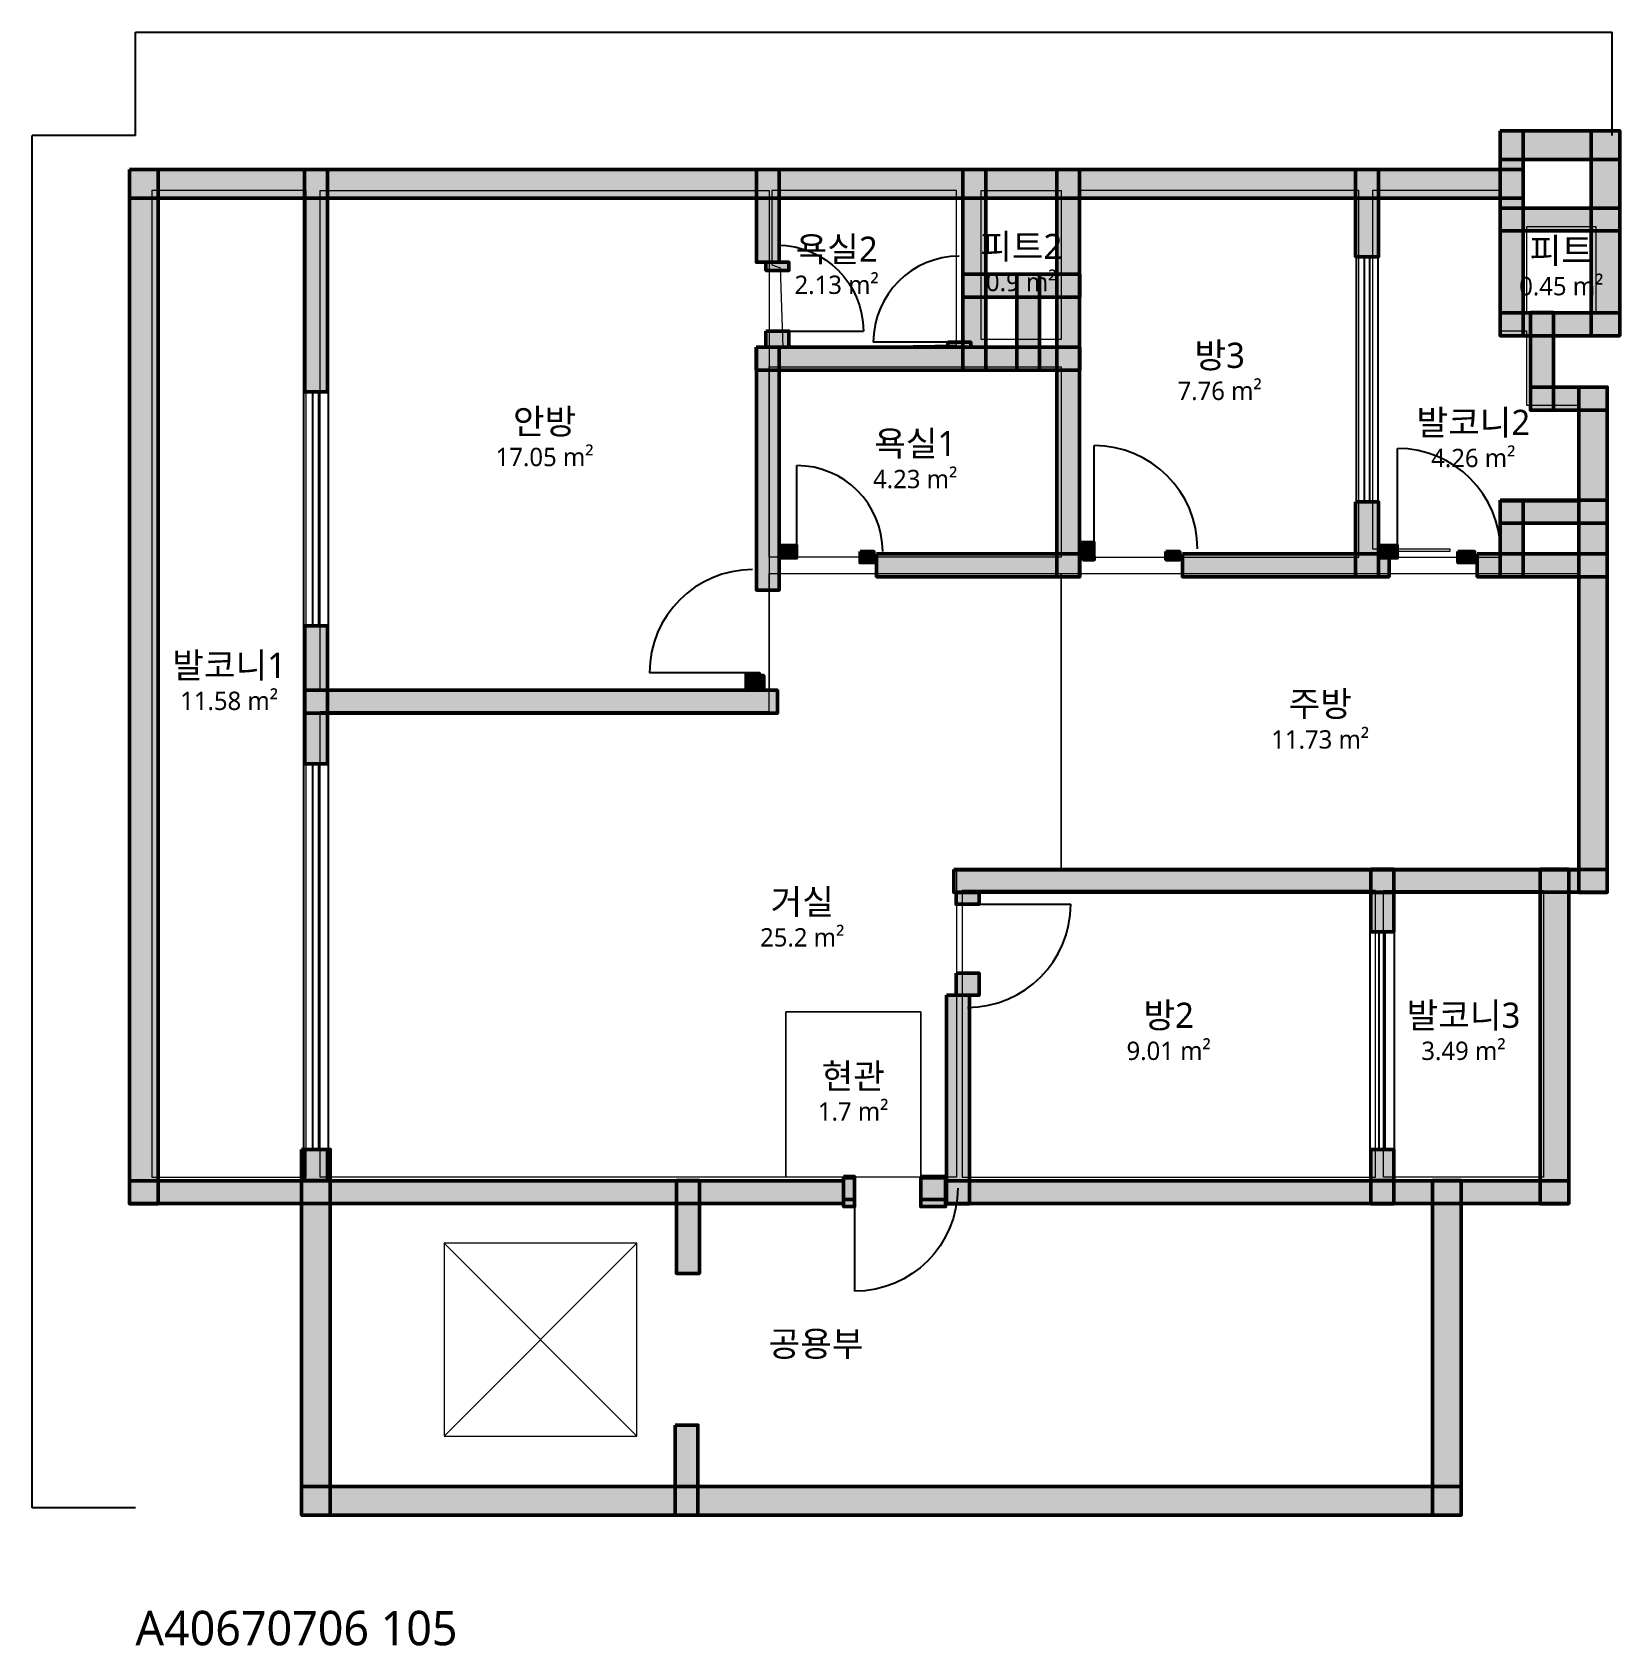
# Model space of a CAD drawing. Header units: millimetres. Extents: x -900 to 12950, y -1204 to 12872.
import ezdxf

# ---------------------------------------------------------------- set-up
doc = ezdxf.new("R2010")
doc.units = ezdxf.units.MM
for name, color, linetype, lineweight in [('A-ANNO-DIMS', 3, 'Continuous', 13), ('A-AREA', 9, 'Continuous', 13), ('A-AREA-IDEN', 7, 'Continuous', 18), ('A-AREA-PUBL', 9, 'Continuous', 13), ('A-DOOR', 4, 'Continuous', 25), ('A-FLOR-EVTR', 8, 'Continuous', 18), ('A-GLAZ', 5, 'Continuous', 25), ('A-WALL-EXTR', 7, 'Continuous', 50), ('A-WALL-PATT', 8, 'Continuous', 9), ('A-WALL-PRTN', 8, 'Continuous', 35), ('A-WALL-STRC', 7, 'Continuous', 50)]:
    doc.layers.add(name, color=color, linetype=linetype, lineweight=lineweight)
doc.styles.add('OpenSansCondensed-Light', font='OpenSansCondensed-Light.ttf')
doc.styles.get("Standard").update_dxf_attribs({"font": 'malgun.ttf'})
doc.dimstyles.new('EZDXF', dxfattribs={"dimtxt": 0.25, "dimasz": 0.175, "dimexe": 0.375, "dimexo": 0.125, "dimgap": 0.1, "dimtad": 1, "dimlfac": 100, "dimzin": 12, "dimdsep": 46, "dimtxsty": 'OpenSansCondensed-Light', "dimblk": 'ARCHTICK', "dimcen": 2.5, "dimazin": 3, "dimtfac": 0.5, "dimtmove": 2, "dimatfit": 3})

# ---------------------------------------------------------------- blocks, each defined once
blk = doc.blocks.new('JJ-DOOR-SWING')
blk.add_line((0, 0), (0, 1000))
blk.add_arc((0, 0), 1000, 0, 90)
blk = doc.blocks.new('JJ-WIN-DOUBLE')
for p, q in [((0, 120), (1000, 120)), ((0, -120), (1000, -120))]:
    blk.add_line(p, q)
blk.add_lwpolyline([(0, -500), (1000, -500), (1000, 500), (0, 500)], close=True)
blk = doc.blocks.new('JJ-EVTR')
for p, q in [((0, 0), (1000, 1000)), ((1000, 0), (0, 1000))]:
    blk.add_line(p, q)
blk.add_lwpolyline([(0, 0), (1000, 0), (1000, 1000), (0, 1000)], close=True)
blk = doc.blocks.new('_ARCHTICK')
at = {"color": 0, "linetype": 'BYBLOCK', "const_width": 0.15}
blk.add_lwpolyline([(-0.5, -0.5), (0.5, 0.5)], dxfattribs=at)

msp = doc.modelspace()

# ---------------------------------------------------------------- hatches: boundary and pattern name
at = {"layer": 'A-WALL-PATT'}
h = msp.add_hatch(color=8, dxfattribs=at)
h.dxf.hatch_style = 1
h.paths.add_polyline_path([(11906.3, 12012.1), (12949.6, 12012.1), (12949.6, 11762.1), (11906.3, 11762.1)])
h = msp.add_hatch(color=8, dxfattribs=at)
h.dxf.hatch_style = 1
h.paths.add_polyline_path([(11907.3, 12012.1), (12107.3, 12012.1), (12107.3, 10223.6), (11907.3, 10223.6)])
h = msp.add_hatch(color=8, dxfattribs=at)
h.dxf.hatch_style = 1
h.paths.add_polyline_path([(12699.6, 12012.1), (12949.6, 12012.1), (12949.6, 10223.6), (12699.6, 10223.6)])
h = msp.add_hatch(color=8, dxfattribs=at)
h.dxf.hatch_style = 1
h.paths.add_polyline_path([(-52.9, 11675.5), (12108.2, 11675.5), (12108.2, 11425.5), (-52.9, 11425.5)])
h = msp.add_hatch(color=8, dxfattribs=at)
h.dxf.hatch_style = 1
h.paths.add_polyline_path([(-52.9, 11675.5), (197.1, 11675.5), (197.1, 2651.5), (-52.9, 2651.5)])
h = msp.add_hatch(color=8, dxfattribs=at)
h.dxf.hatch_style = 1
h.paths.add_polyline_path([(1474.5, 11675.5), (1674.5, 11675.5), (1674.5, 9735.6), (1474.5, 9735.6)])
h = msp.add_hatch(color=8, dxfattribs=at)
h.dxf.hatch_style = 1
h.paths.add_polyline_path([(5416.9, 11675.5), (5616.9, 11675.5), (5616.9, 10865.4), (5416.9, 10865.4)])
h = msp.add_hatch(color=8, dxfattribs=at)
h.dxf.hatch_style = 1
h.paths.add_polyline_path([(7219.7, 11675.5), (7419.7, 11675.5), (7419.7, 9923.1), (7219.7, 9923.1)])
h = msp.add_hatch(color=8, dxfattribs=at)
h.dxf.hatch_style = 1
h.paths.add_polyline_path([(8037.1, 11675.5), (8237.1, 11675.5), (8237.1, 8120.2), (8037.1, 8120.2)])
h = msp.add_hatch(color=8, dxfattribs=at)
h.dxf.hatch_style = 1
h.paths.add_polyline_path([(10645.2, 11675.5), (10845.2, 11675.5), (10845.2, 10913.5), (10645.2, 10913.5)])
h = msp.add_hatch(color=8, dxfattribs=at)
h.dxf.hatch_style = 1
h.paths.add_polyline_path([(11906.3, 11338), (12949.6, 11338), (12949.6, 11138), (11906.3, 11138)])
h = msp.add_hatch(color=8, dxfattribs=at)
h.dxf.hatch_style = 1
h.paths.add_polyline_path([(5501, 10865.4), (5701, 10865.4), (5701, 10793.3), (5501, 10793.3)])
h = msp.add_hatch(color=8, dxfattribs=at)
h.dxf.hatch_style = 1
h.paths.add_polyline_path([(7218.8, 10761.1), (8238, 10761.1), (8238, 10561.1), (7218.8, 10561.1)])
h = msp.add_hatch(color=8, dxfattribs=at)
h.dxf.hatch_style = 1
h.paths.add_polyline_path([(7688.5, 10762.1), (7888.5, 10762.1), (7888.5, 9923.1), (7688.5, 9923.1)])
h = msp.add_hatch(color=8, dxfattribs=at)
h.dxf.hatch_style = 1
h.paths.add_polyline_path([(11906.3, 10424.6), (12949.6, 10424.6), (12949.6, 10224.6), (11906.3, 10224.6)])
h = msp.add_hatch(color=8, dxfattribs=at)
h.dxf.hatch_style = 1
h.paths.add_polyline_path([(12171.7, 10425.5), (12371.7, 10425.5), (12371.7, 9574.6), (12171.7, 9574.6)])
h = msp.add_hatch(color=8, dxfattribs=at)
h.dxf.hatch_style = 1
h.paths.add_polyline_path([(5501, 10264.5), (5701, 10264.5), (5701, 10125.1), (5501, 10125.1)])
h = msp.add_hatch(color=8, dxfattribs=at)
h.dxf.hatch_style = 1
h.paths.add_polyline_path([(7087.5, 10168.3), (7287.5, 10168.3), (7287.5, 10125.1), (7087.5, 10125.1)])
h = msp.add_hatch(color=8, dxfattribs=at)
h.dxf.hatch_style = 1
h.paths.add_polyline_path([(5415.9, 10124.1), (8238, 10124.1), (8238, 9924.1), (5415.9, 9924.1)])
h = msp.add_hatch(color=8, dxfattribs=at)
h.dxf.hatch_style = 1
h.paths.add_polyline_path([(5416.9, 10125.1), (5616.9, 10125.1), (5616.9, 8004.8), (5416.9, 8004.8)])
h = msp.add_hatch(color=8, dxfattribs=at)
h.dxf.hatch_style = 1
h.paths.add_polyline_path([(12170.7, 9775.5), (12841.4, 9775.5), (12841.4, 9575.5), (12170.7, 9575.5)])
h = msp.add_hatch(color=8, dxfattribs=at)
h.dxf.hatch_style = 1
h.paths.add_polyline_path([(12591.4, 9776.5), (12841.4, 9776.5), (12841.4, 5367.8), (12591.4, 5367.8)])
h = msp.add_hatch(color=8, dxfattribs=at)
h.dxf.hatch_style = 1
h.paths.add_polyline_path([(10645.2, 8774.1), (10845.2, 8774.1), (10845.2, 8120.2), (10645.2, 8120.2)])
h = msp.add_hatch(color=8, dxfattribs=at)
h.dxf.hatch_style = 1
h.paths.add_polyline_path([(11906.3, 8789.9), (12841.4, 8789.9), (12841.4, 8589.9), (11906.3, 8589.9)])
h = msp.add_hatch(color=8, dxfattribs=at)
h.dxf.hatch_style = 1
h.paths.add_polyline_path([(11907.3, 8790.9), (12107.3, 8790.9), (12107.3, 8120.2), (11907.3, 8120.2)])
h = msp.add_hatch(color=8, dxfattribs=at)
h.dxf.hatch_style = 1
h.paths.add_polyline_path([(5617.8, 8401.4), (5769.3, 8401.4), (5769.3, 8281.4), (5617.8, 8281.4)])
h = msp.add_hatch(color=8, dxfattribs=at)
h.dxf.hatch_style = 1
h.paths.add_polyline_path([(6322.1, 8341.4), (6442.3, 8341.4), (6442.3, 8245.2), (6322.1, 8245.2)])
h = msp.add_hatch(color=8, dxfattribs=at)
h.dxf.hatch_style = 1
h.paths.add_polyline_path([(6466.4, 8321.2), (8238, 8321.2), (8238, 8121.2), (6466.4, 8121.2)])
h = msp.add_hatch(color=8, dxfattribs=at)
h.dxf.hatch_style = 1
h.paths.add_polyline_path([(8238, 8425.4), (8365.4, 8425.4), (8365.4, 8305.4), (8238, 8305.4)])
h = msp.add_hatch(color=8, dxfattribs=at)
h.dxf.hatch_style = 1
h.paths.add_polyline_path([(8990.4, 8341.4), (9110.6, 8341.4), (9110.6, 8269.3), (8990.4, 8269.3)])
h = msp.add_hatch(color=8, dxfattribs=at)
h.dxf.hatch_style = 1
h.paths.add_polyline_path([(9134.7, 8321.2), (10937.6, 8321.2), (10937.6, 8121.2), (9134.7, 8121.2)])
h = msp.add_hatch(color=8, dxfattribs=at)
h.dxf.hatch_style = 1
h.paths.add_polyline_path([(10846.2, 8401.4), (11009.7, 8401.4), (11009.7, 8281.4), (10846.2, 8281.4)])
h = msp.add_hatch(color=8, dxfattribs=at)
h.dxf.hatch_style = 1
h.paths.add_polyline_path([(11538.5, 8341.4), (11682.8, 8341.4), (11682.8, 8245.2), (11538.5, 8245.2)])
h = msp.add_hatch(color=8, dxfattribs=at)
h.dxf.hatch_style = 1
h.paths.add_polyline_path([(11706.8, 8321.2), (12841.4, 8321.2), (12841.4, 8121.2), (11706.8, 8121.2)])
h = msp.add_hatch(color=8, dxfattribs=at)
h.dxf.hatch_style = 1
h.paths.add_polyline_path([(8269.3, 8293.3), (8365.4, 8293.3), (8365.4, 8269.3), (8269.3, 8269.3)])
h = msp.add_hatch(color=8, dxfattribs=at)
h.dxf.hatch_style = 1
h.paths.add_polyline_path([(1474.5, 7692.3), (1674.5, 7692.3), (1674.5, 6490.4), (1474.5, 6490.4)])
h = msp.add_hatch(color=8, dxfattribs=at)
h.dxf.hatch_style = 1
h.paths.add_polyline_path([(5324.6, 7283.7), (5444.6, 7283.7), (5444.6, 7132.2), (5324.6, 7132.2)])
h = msp.add_hatch(color=8, dxfattribs=at)
h.dxf.hatch_style = 1
h.paths.add_polyline_path([(5456.8, 7259.7), (5480.8, 7259.7), (5480.8, 7139.5), (5456.8, 7139.5)])
h = msp.add_hatch(color=8, dxfattribs=at)
h.dxf.hatch_style = 1
h.paths.add_polyline_path([(1473.6, 7131.3), (5601, 7131.3), (5601, 6931.3), (1473.6, 6931.3)])
h = msp.add_hatch(color=8, dxfattribs=at)
h.dxf.hatch_style = 1
h.paths.add_polyline_path([(7139.5, 5568.8), (12841.4, 5568.8), (12841.4, 5368.8), (7139.5, 5368.8)])
h = msp.add_hatch(color=8, dxfattribs=at)
h.dxf.hatch_style = 1
h.paths.add_polyline_path([(10777.5, 5569.7), (10977.5, 5569.7), (10977.5, 5024.1), (10777.5, 5024.1)])
h = msp.add_hatch(color=8, dxfattribs=at)
h.dxf.hatch_style = 1
h.paths.add_polyline_path([(12254.9, 5569.7), (12504.9, 5569.7), (12504.9, 2651.5), (12254.9, 2651.5)])
h = msp.add_hatch(color=8, dxfattribs=at)
h.dxf.hatch_style = 1
h.paths.add_polyline_path([(7159.7, 5367.8), (7359.7, 5367.8), (7359.7, 5264.5), (7159.7, 5264.5)])
h = msp.add_hatch(color=8, dxfattribs=at)
h.dxf.hatch_style = 1
h.paths.add_polyline_path([(10777.5, 5367.8), (10977.5, 5367.8), (10977.5, 5024.1), (10777.5, 5024.1)])
h = msp.add_hatch(color=8, dxfattribs=at)
h.dxf.hatch_style = 1
h.paths.add_polyline_path([(7159.7, 4663.5), (7359.7, 4663.5), (7359.7, 4471.2), (7159.7, 4471.2)])
h = msp.add_hatch(color=8, dxfattribs=at)
h.dxf.hatch_style = 1
h.paths.add_polyline_path([(7075.5, 4471.2), (7275.5, 4471.2), (7275.5, 2651.5), (7075.5, 2651.5)])
h = msp.add_hatch(color=8, dxfattribs=at)
h.dxf.hatch_style = 1
h.paths.add_polyline_path([(1449.5, 3125), (1699.5, 3125), (1699.5, -64.9), (1449.5, -64.9)])
h = msp.add_hatch(color=8, dxfattribs=at)
h.dxf.hatch_style = 1
h.paths.add_polyline_path([(1474.5, 3125), (1674.5, 3125), (1674.5, 2853.4), (1474.5, 2853.4)])
h = msp.add_hatch(color=8, dxfattribs=at)
h.dxf.hatch_style = 1
h.paths.add_polyline_path([(10777.5, 3125), (10977.5, 3125), (10977.5, 2651.5), (10777.5, 2651.5)])
h = msp.add_hatch(color=8, dxfattribs=at)
h.dxf.hatch_style = 1
h.paths.add_polyline_path([(10777.5, 3125), (10977.5, 3125), (10977.5, 2853.4), (10777.5, 2853.4)])
h = msp.add_hatch(color=8, dxfattribs=at)
h.dxf.hatch_style = 1
h.paths.add_polyline_path([(-52.9, 2852.4), (6177.9, 2852.4), (6177.9, 2652.4), (-52.9, 2652.4)])
h = msp.add_hatch(color=8, dxfattribs=at)
h.dxf.hatch_style = 1
h.paths.add_polyline_path([(4719.7, 2853.4), (4919.7, 2853.4), (4919.7, 2043.3), (4719.7, 2043.3)])
h = msp.add_hatch(color=8, dxfattribs=at)
h.dxf.hatch_style = 1
h.paths.add_polyline_path([(6177.9, 2888.5), (6274.1, 2888.5), (6274.1, 2688.5), (6177.9, 2688.5)])
h = msp.add_hatch(color=8, dxfattribs=at)
h.dxf.hatch_style = 1
h.paths.add_polyline_path([(6177.9, 2877.4), (6274.1, 2877.4), (6274.1, 2627.4), (6177.9, 2627.4)])
h = msp.add_hatch(color=8, dxfattribs=at)
h.dxf.hatch_style = 1
h.paths.add_polyline_path([(6851, 2888.5), (7074.6, 2888.5), (7074.6, 2688.5), (6851, 2688.5)])
h = msp.add_hatch(color=8, dxfattribs=at)
h.dxf.hatch_style = 1
h.paths.add_polyline_path([(6851, 2877.4), (7067.3, 2877.4), (7067.3, 2627.4), (6851, 2627.4)])
h = msp.add_hatch(color=8, dxfattribs=at)
h.dxf.hatch_style = 1
h.paths.add_polyline_path([(7074.6, 2852.4), (12504.9, 2852.4), (12504.9, 2652.4), (7074.6, 2652.4)])
h = msp.add_hatch(color=8, dxfattribs=at)
h.dxf.hatch_style = 1
h.paths.add_polyline_path([(11317.4, 2853.4), (11567.4, 2853.4), (11567.4, -64.9), (11317.4, -64.9)])
h = msp.add_hatch(color=8, dxfattribs=at)
h.dxf.hatch_style = 1
h.paths.add_polyline_path([(4707.7, 721.2), (4907.7, 721.2), (4907.7, -64.9), (4707.7, -64.9)])
h = msp.add_hatch(color=8, dxfattribs=at)
h.dxf.hatch_style = 1
h.paths.add_polyline_path([(1449.5, 185.1), (11567.4, 185.1), (11567.4, -64.9), (1449.5, -64.9)])

# ---------------------------------------------------------------- linework, layer by layer
at = {"layer": 'A-AREA'}
for points in [[(144.2, 11490.4), (144.2, 2884.6), (1490.4, 2884.6), (1490.4, 11490.4)], [(5528.9, 7139.5), (1610.6, 7139.5), (1610.6, 11490.4), (5528.9, 11490.4)], [(5552.9, 11490.4), (5552.9, 10841.4), (5625, 10817.4), (5649.1, 10120.2), (7163.5, 10144.3), (7163.5, 11490.4)], [(7379.8, 11490.4), (8077, 11490.4), (8077, 10192.4), (7379.8, 10192.4)], [(8245.2, 11490.4), (8245.2, 8293.3), (10673.1, 8293.3), (10673.1, 11490.4)], [(10793.3, 11490.4), (10793.3, 8365.4), (11466.4, 8365.4), (11466.4, 8341.4), (10913.5, 8341.4), (10913.5, 8293.3), (11899.1, 8293.3), (11899.1, 8774.1), (12596.2, 8774.1), (12596.2, 9615.4), (12139.5, 9615.4), (12139.5, 10264.5), (11899.1, 10264.5), (11899.1, 11490.4)], [(12139.5, 10432.7), (12139.5, 11177.9), (12740.5, 11177.9), (12740.5, 10432.7)], [(5528.9, 8293.3), (5528.9, 9952), (8077, 9952), (8077, 8293.3)], [(7163.5, 5552.9), (7163.5, 2884.6), (6851, 2884.6), (6851, 4326.9), (5673.1, 4326.9), (5673.1, 2884.6), (1610.6, 2884.6), (1610.6, 6947.2), (5528.9, 6947.2), (5528.9, 8149.1), (8077, 8149.1), (8077, 5552.9)], [(8077, 5552.9), (8077, 8149.1), (12596.2, 8149.1), (12596.2, 5552.9)], [(7211.6, 5384.6), (7211.6, 2884.6), (10817.4, 2884.6), (10817.4, 5384.6)], [(10889.5, 2884.6), (10889.5, 5384.6), (12283.7, 5384.6), (12283.7, 2884.6)], [(6851, 2884.6), (5673.1, 2884.6), (5673.1, 4326.9), (6851, 4326.9)]]:
    msp.add_lwpolyline(points, close=True, dxfattribs=at)
at = {"layer": 'A-WALL-EXTR'}
for points in [[(11906.3, 12012.1), (12949.6, 12012.1), (12949.6, 11762.1), (11906.3, 11762.1)], [(12699.6, 12012.1), (12949.6, 12012.1), (12949.6, 10223.6), (12699.6, 10223.6)], [(-52.9, 11675.5), (12108.2, 11675.5), (12108.2, 11425.5), (-52.9, 11425.5)], [(-52.9, 11675.5), (197.1, 11675.5), (197.1, 2651.5), (-52.9, 2651.5)], [(12591.4, 9776.5), (12841.4, 9776.5), (12841.4, 5367.8), (12591.4, 5367.8)], [(6322.1, 8341.4), (6442.3, 8341.4), (6442.3, 8245.2), (6322.1, 8245.2)], [(8990.4, 8341.4), (9110.6, 8341.4), (9110.6, 8269.3), (8990.4, 8269.3)], [(11538.5, 8341.4), (11682.8, 8341.4), (11682.8, 8245.2), (11538.5, 8245.2)], [(8269.3, 8293.3), (8365.4, 8293.3), (8365.4, 8269.3), (8269.3, 8269.3)], [(5456.8, 7259.7), (5480.8, 7259.7), (5480.8, 7139.5), (5456.8, 7139.5)], [(12254.9, 5569.7), (12504.9, 5569.7), (12504.9, 2651.5), (12254.9, 2651.5)], [(1449.5, 3125), (1699.5, 3125), (1699.5, -64.9), (1449.5, -64.9)], [(6177.9, 2877.4), (6274.1, 2877.4), (6274.1, 2627.4), (6177.9, 2627.4)], [(6851, 2877.4), (7067.3, 2877.4), (7067.3, 2627.4), (6851, 2627.4)], [(11317.4, 2853.4), (11567.4, 2853.4), (11567.4, -64.9), (11317.4, -64.9)], [(1449.5, 185.1), (11567.4, 185.1), (11567.4, -64.9), (1449.5, -64.9)]]:
    msp.add_lwpolyline(points, close=True, dxfattribs=at)
at = {"layer": 'A-WALL-PRTN'}
for points in [[(5617.8, 8401.4), (5769.3, 8401.4), (5769.3, 8281.4), (5617.8, 8281.4)], [(8238, 8425.4), (8365.4, 8425.4), (8365.4, 8305.4), (8238, 8305.4)], [(10846.2, 8401.4), (11009.7, 8401.4), (11009.7, 8281.4), (10846.2, 8281.4)], [(5324.6, 7283.7), (5444.6, 7283.7), (5444.6, 7132.2), (5324.6, 7132.2)]]:
    msp.add_lwpolyline(points, close=True, dxfattribs=at)
at = {"layer": 'A-WALL-STRC'}
for points in [[(11907.3, 12012.1), (12107.3, 12012.1), (12107.3, 10223.6), (11907.3, 10223.6)], [(1474.5, 11675.5), (1674.5, 11675.5), (1674.5, 9735.6), (1474.5, 9735.6)], [(5416.9, 11675.5), (5616.9, 11675.5), (5616.9, 10865.4), (5416.9, 10865.4)], [(7219.7, 11675.5), (7419.7, 11675.5), (7419.7, 9923.1), (7219.7, 9923.1)], [(8037.1, 11675.5), (8237.1, 11675.5), (8237.1, 8120.2), (8037.1, 8120.2)], [(10645.2, 11675.5), (10845.2, 11675.5), (10845.2, 10913.5), (10645.2, 10913.5)], [(11906.3, 11338), (12949.6, 11338), (12949.6, 11138), (11906.3, 11138)], [(5501, 10865.4), (5701, 10865.4), (5701, 10793.3), (5501, 10793.3)], [(7218.8, 10761.1), (8238, 10761.1), (8238, 10561.1), (7218.8, 10561.1)], [(7688.5, 10762.1), (7888.5, 10762.1), (7888.5, 9923.1), (7688.5, 9923.1)], [(11906.3, 10424.6), (12949.6, 10424.6), (12949.6, 10224.6), (11906.3, 10224.6)], [(12171.7, 10425.5), (12371.7, 10425.5), (12371.7, 9574.6), (12171.7, 9574.6)], [(5501, 10264.5), (5701, 10264.5), (5701, 10125.1), (5501, 10125.1)], [(7087.5, 10168.3), (7287.5, 10168.3), (7287.5, 10125.1), (7087.5, 10125.1)], [(5415.9, 10124.1), (8238, 10124.1), (8238, 9924.1), (5415.9, 9924.1)], [(5416.9, 10125.1), (5616.9, 10125.1), (5616.9, 8004.8), (5416.9, 8004.8)], [(12170.7, 9775.5), (12841.4, 9775.5), (12841.4, 9575.5), (12170.7, 9575.5)], [(10645.2, 8774.1), (10845.2, 8774.1), (10845.2, 8120.2), (10645.2, 8120.2)], [(11906.3, 8789.9), (12841.4, 8789.9), (12841.4, 8589.9), (11906.3, 8589.9)], [(11907.3, 8790.9), (12107.3, 8790.9), (12107.3, 8120.2), (11907.3, 8120.2)], [(6466.4, 8321.2), (8238, 8321.2), (8238, 8121.2), (6466.4, 8121.2)], [(9134.7, 8321.2), (10937.6, 8321.2), (10937.6, 8121.2), (9134.7, 8121.2)], [(11706.8, 8321.2), (12841.4, 8321.2), (12841.4, 8121.2), (11706.8, 8121.2)], [(1474.5, 7692.3), (1674.5, 7692.3), (1674.5, 6490.4), (1474.5, 6490.4)], [(1473.6, 7131.3), (5601, 7131.3), (5601, 6931.3), (1473.6, 6931.3)], [(7139.5, 5568.8), (12841.4, 5568.8), (12841.4, 5368.8), (7139.5, 5368.8)], [(10777.5, 5569.7), (10977.5, 5569.7), (10977.5, 5024.1), (10777.5, 5024.1)], [(7159.7, 5367.8), (7359.7, 5367.8), (7359.7, 5264.5), (7159.7, 5264.5)], [(10777.5, 5367.8), (10977.5, 5367.8), (10977.5, 5024.1), (10777.5, 5024.1)], [(7159.7, 4663.5), (7359.7, 4663.5), (7359.7, 4471.2), (7159.7, 4471.2)], [(7075.5, 4471.2), (7275.5, 4471.2), (7275.5, 2651.5), (7075.5, 2651.5)], [(1474.5, 3125), (1674.5, 3125), (1674.5, 2853.4), (1474.5, 2853.4)], [(10777.5, 3125), (10977.5, 3125), (10977.5, 2651.5), (10777.5, 2651.5)], [(10777.5, 3125), (10977.5, 3125), (10977.5, 2853.4), (10777.5, 2853.4)], [(-52.9, 2852.4), (6177.9, 2852.4), (6177.9, 2652.4), (-52.9, 2652.4)], [(4719.7, 2853.4), (4919.7, 2853.4), (4919.7, 2043.3), (4719.7, 2043.3)], [(6177.9, 2888.5), (6274.1, 2888.5), (6274.1, 2688.5), (6177.9, 2688.5)], [(6851, 2888.5), (7074.6, 2888.5), (7074.6, 2688.5), (6851, 2688.5)], [(7074.6, 2852.4), (12504.9, 2852.4), (12504.9, 2652.4), (7074.6, 2652.4)], [(4707.7, 721.2), (4907.7, 721.2), (4907.7, -64.9), (4707.7, -64.9)]]:
    msp.add_lwpolyline(points, close=True, dxfattribs=at)

# ---------------------------------------------------------------- block references
at = {"layer": 'A-DOOR'}
for p, xscale, yscale, rotation in [((5601, 10264.5), 0.75, -0.75, 90), ((7187.5, 10168.3), 0.75, 0.75, 90), ((5384.6, 7283.7), 0.9, 0.9, 90), ((7259.7, 5264.5), 0.9, 0.9, -90)]:
    msp.add_blockref('JJ-DOOR-SWING', p, dxfattribs=dict(at, xscale=xscale, yscale=yscale, rotation=rotation))
for p, xscale, yscale in [((8365.4, 8365.4), 0.9, 0.9), ((11009.7, 8341.4), 0.9, 0.9), ((5769.3, 8341.4), 0.75, 0.75), ((6274.1, 2788.5), 0.9, -0.9)]:
    msp.add_blockref('JJ-DOOR-SWING', p, dxfattribs=dict(at, xscale=xscale, yscale=yscale))
at = {"layer": 'A-FLOR-EVTR', "xscale": 1.6826999999999999, "yscale": 1.6826999999999999}
msp.add_blockref('JJ-EVTR', (2692.3, 625), dxfattribs=at)
at = {"layer": 'A-GLAZ', "rotation": 90}
for p, xscale, yscale in [((10745.2, 8774.1), 2.1393999999999997, 0.19230869285450924), ((1574.5, 7692.3), 2.0433000000000003, 0.2163472794613229), ((1574.5, 3125), 3.3653999999999997, 0.2163472794613229), ((10877.5, 3125), 1.8991000000000005, 0.2163472794613229)]:
    msp.add_blockref('JJ-WIN-DOUBLE', p, dxfattribs=dict(at, xscale=xscale, yscale=yscale))

# ---------------------------------------------------------------- texts
at = {"layer": 'A-AREA-IDEN'}
for s, insert, char_height, attachment_point in [('피트2', (7728.4, 10991.4), 220, 5), ('욕실2', (6117.81667, 10967.35), 220, 5), ('피트', (12440, 10955.3), 220, 5), ('2.13 m²', (6117.81667, 10667.35), 160, 5), ('0.9 m²', (7728.4, 10691.4), 160, 5), ('0.45 m²', (12440, 10655.3), 160, 5), ('방3', (9459.15, 10041.85), 220, 5), ('7.76 m²', (9459.15, 9741.85), 160, 5), ('안방', (3569.75, 9464.95), 220, 5), ('발코니2', (11672.44286, 9456.35714), 220, 5), ('욕실1', (6802.95, 9272.65), 220, 5), ('17.05 m²', (3569.75, 9164.95), 160, 5), ('4.26 m²', (11672.44286, 9156.35714), 160, 5), ('4.23 m²', (6802.95, 8972.65), 160, 5), ('발코니1', (817.3, 7337.5), 220, 5), ('11.58 m²', (817.3, 7037.5), 160, 5), ('주방', (10336.6, 7001), 220, 5), ('11.73 m²', (10336.6, 6701), 160, 5), ('거실', (5817.35, 5274.21667), 220, 5), ('25.2 m²', (5817.35, 4974.21667), 160, 5), ('방2', (9014.5, 4284.6), 220, 5), ('발코니3', (11586.6, 4284.6), 220, 5), ('9.01 m²', (9014.5, 3984.6), 160, 5), ('3.49 m²', (11586.6, 3984.6), 160, 5), ('현관', (6262.05, 3755.75), 220, 5), ('1.7 m²', (6262.05, 3455.75), 160, 5), ('A40670706 105', (0, -900), 300, 1)]:
    msp.add_mtext(s, dxfattribs=dict(at, insert=insert, char_height=char_height, attachment_point=attachment_point))
at = {"layer": 'A-AREA-PUBL', "insert": (5937.5, 1418.3), "char_height": 220, "attachment_point": 5}
msp.add_mtext('공용부', dxfattribs=at)

# ---------------------------------------------------------------- dimensions: what is measured, and where the dimension line sits
at = {"layer": 'A-ANNO-DIMS'}
msp.add_linear_dim(base=(0, 12871.21613), p1=(0, 11971.21613), p2=(12884.68242, 11971.21613), dimstyle='EZDXF', dxfattribs=at).render()
msp.add_linear_dim(base=(-900, 0), p1=(0, 0), p2=(0, 11971.21613), angle=90, dimstyle='EZDXF', dxfattribs=at).render()

doc.saveas('drawing.dxf')
